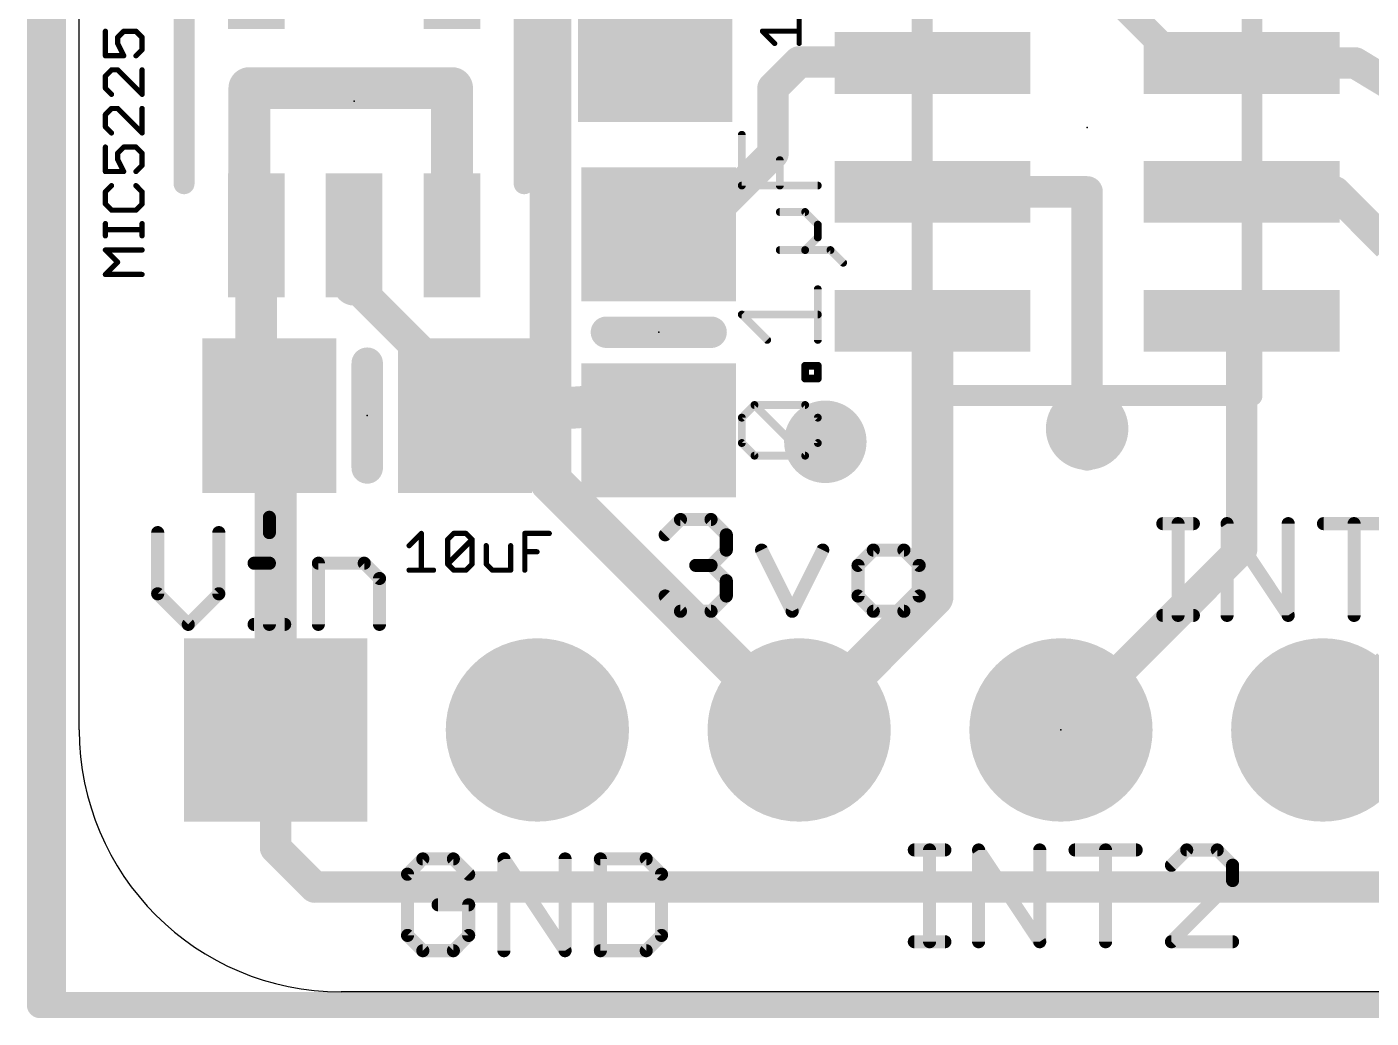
# Model space of a CAD drawing. Extents: x -0.5 to 19.3, y -0.3 to 18.2.
# Drawn here: x -0.51 to 12.53, y -0.25 to 9.36 of the extents above; entities that cross this region are included whole.
import ezdxf

# ---------------------------------------------------------------- set-up
doc = ezdxf.new("R2010")
doc.units = 0
for name, color, linetype in [('1', 12, 'CONTINUOUS'), ('16', 132, 'CONTINUOUS'), ('17', 110, 'CONTINUOUS'), ('18', 110, 'CONTINUOUS'), ('20', 53, 'CONTINUOUS'), ('21', 40, 'CONTINUOUS'), ('23', 53, 'CONTINUOUS'), ('27', 253, 'CONTINUOUS')]:
    doc.layers.add(name, color=color, linetype=linetype)

# ---------------------------------------------------------------- blocks, each defined once
blk = doc.blocks.new('RECT')
blk.add_solid([(-0.5, -0.5), (0.5, -0.5), (-0.5, 0.5), (0.5, 0.5)])
blk = doc.blocks.new('SQUAREP')
blk.add_solid([(-0.5, -0.5), (0.5, -0.5), (-0.5, 0.5), (0.5, 0.5)])
blk = doc.blocks.new('ROUNDP')
at = {"const_width": 0.5}
blk.add_lwpolyline([(0, -0.25, 1), (0, 0.25, 1), (0, -0.25)], format="xyb", dxfattribs=at)
blk = doc.blocks.new('ROUNDV')
at = {"const_width": 0.5}
blk.add_lwpolyline([(0, -0.25, 1), (0, 0.25, 1), (0, -0.25)], format="xyb", dxfattribs=at)

msp = doc.modelspace()

# ---------------------------------------------------------------- linework, layer by layer
at = {"layer": '1'}
for points, const_width in [([(-0.254, 18.034), (-0.254, -0.127)], 0.254), ([(9.779, 9.906), (10.678, 9.007)], 0.254), ([(6.731, 8.763), (6.985, 9.017)], 0.3048), ([(6.985, 9.017), (7.493, 9.017)], 0.3048), ([(7.493, 9.017), (8.269, 9.017)], 0.254), ([(8.269, 9.017), (8.279, 9.007)], 0.254), ([(10.678, 9.007), (11.279, 9.007)], 0.254), ([(11.279, 9.007), (12.379, 9.007)], 0.3048), ([(12.379, 9.007), (13.655, 8.239)], 0.3048), ([(3.617, 8.763), (1.651, 8.763)], 0.4064), ([(1.651, 8.763), (1.651, 7.7169)], 0.4064), ([(3.617, 7.3359), (3.617, 8.763)], 0.4064), ([(6.731, 8.128), (6.731, 8.763)], 0.3048), ([(5.949, 7.346), (6.731, 8.128)], 0.3048), ([(1.651, 7.7169), (1.717, 7.3359)], 0.4064), ([(8.279, 7.757), (9.779, 7.757)], 0.3048), ([(9.779, 7.757), (9.779, 5.461)], 0.3048), ([(11.279, 7.757), (12.182, 7.757)], 0.3048), ([(12.182, 7.757), (12.7, 7.239)], 0.3048), ([(1.717, 6.096), (1.717, 7.3359)], 0.4064), ([(2.667, 7.3359), (2.667, 6.858)], 0.4064), ([(5.623, 7.346), (5.822, 7.346)], 0.254), ([(5.822, 7.346), (5.949, 7.346)], 0.3048), ([(2.667, 6.858), (3.429, 6.096)], 0.3048), ([(8.279, 3.834), (8.279, 6.507)], 0.4064), ([(11.279, 6.507), (11.279, 4.294)], 0.3048), ([(1.844, 5.588), (1.717, 6.096)], 0.4064), ([(3.429, 6.096), (3.429, 5.903)], 0.4064), ([(1.905, 5.908), (1.844, 5.588)], 0.4064), ([(1.905, 3.048), (1.905, 5.908)], 0.4064), ([(3.429, 5.903), (3.744, 5.588)], 0.4064), ([(3.744, 5.588), (5.481, 5.715)], 0.4064), ([(5.481, 5.715), (5.623, 5.446)], 0.4064), ([(11.279, 4.294), (9.525, 2.54)], 0.3048), ([(8.279, 3.834), (6.985, 2.54)], 0.4064), ([(12.7, 3.175), (12.065, 2.54)], 0.3048), ([(1.905, 2.54), (1.905, 3.048)], 0.4064), ([(1.905, 1.397), (1.905, 3.048)], 0.3048), ([(2.286, 1.016), (1.905, 1.397)], 0.3048), ([(17.526, 1.016), (2.286, 1.016)], 0.3048), ([(-0.254, -0.127), (19.177, -0.127)], 0.254)]:
    msp.add_lwpolyline(points, dxfattribs=dict(at, const_width=const_width))
for points, const_width in [([(6.985, 9.0932, 1), (6.985, 8.9408)], 0.1524), ([(7.0389, 8.9631, 1), (6.9311, 9.0709)], 0.1524), ([(7.493, 9.0805, 1), (7.493, 8.9535)], 0.127), ([(7.493, 8.9408, 1), (7.493, 9.0932)], 0.1524), ([(8.3139, 9.0619, 1), (8.2241, 8.9721)], 0.127), ([(8.269, 8.9535, 1), (8.269, 9.0805)], 0.127), ([(10.678, 9.0705, 1), (10.678, 8.9435)], 0.127), ([(11.279, 9.0832, 1), (11.279, 8.9308)], 0.1524), ([(11.279, 8.9435, 1), (11.279, 9.0705)], 0.127), ([(12.4183, 9.0723, 1), (12.3397, 8.9417)], 0.1524), ([(12.379, 8.9308, 1), (12.379, 9.0832)], 0.1524), ([(8.2341, 8.9621, 1), (8.3239, 9.0519)], 0.127), ([(10.6331, 8.9621, 1), (10.7229, 9.0519)], 0.127), ([(1.651, 8.8646, 1), (1.651, 8.6614)], 0.2032), ([(1.7526, 8.763, 1), (1.5494, 8.763)], 0.2032), ([(3.7186, 8.763, 1), (3.5154, 8.763)], 0.2032), ([(3.617, 8.6614, 1), (3.617, 8.8646)], 0.2032), ([(6.8072, 8.763, 1), (6.6548, 8.763)], 0.1524), ([(6.6771, 8.8169, 1), (6.7849, 8.7091)], 0.1524), ([(6.7849, 8.0741, 1), (6.6771, 8.1819)], 0.1524), ([(6.6548, 8.128, 1), (6.8072, 8.128)], 0.1524), ([(1.7511, 7.7342, 1), (1.5509, 7.6996)], 0.2032), ([(8.279, 7.8332, 1), (8.279, 7.6808)], 0.1524), ([(9.8552, 7.757, 1), (9.7028, 7.757)], 0.1524), ([(9.779, 7.6808, 1), (9.779, 7.8332)], 0.1524), ([(11.279, 7.8332, 1), (11.279, 7.6808)], 0.1524), ([(12.2359, 7.8109, 1), (12.1281, 7.7031)], 0.1524), ([(12.182, 7.6808, 1), (12.182, 7.8332)], 0.1524), ([(1.5494, 7.7169, 1), (1.7526, 7.7169)], 0.2032), ([(1.8186, 7.3359, 1), (1.6154, 7.3359)], 0.2032), ([(1.6169, 7.3186, 1), (1.8171, 7.3532)], 0.2032), ([(2.7686, 7.3359, 1), (2.5654, 7.3359)], 0.2032), ([(3.5154, 7.3359, 1), (3.7186, 7.3359)], 0.2032), ([(5.623, 7.4095, 1), (5.623, 7.2825)], 0.127), ([(5.822, 7.4222, 1), (5.822, 7.2698)], 0.1524), ([(5.822, 7.2825, 1), (5.822, 7.4095)], 0.127), ([(5.8951, 7.3999, 1), (6.0029, 7.2921)], 0.1524), ([(5.949, 7.2698, 1), (5.949, 7.4222)], 0.1524), ([(2.5654, 6.858, 1), (2.7686, 6.858)], 0.2032), ([(2.7209, 6.9119, 1), (2.6131, 6.8041)], 0.1524), ([(8.3806, 6.507, 1), (8.1774, 6.507)], 0.2032), ([(11.3552, 6.507, 1), (11.2028, 6.507)], 0.1524), ([(1.8156, 6.1206, 1), (1.6184, 6.0714)], 0.2032), ([(3.5306, 6.096, 1), (3.3274, 6.096)], 0.2032), ([(1.6154, 6.096, 1), (1.8186, 6.096)], 0.2032), ([(3.3751, 6.0421, 1), (3.4829, 6.1499)], 0.1524), ([(2.0066, 5.908, 1), (1.8034, 5.908)], 0.2032), ([(2.0048, 5.889, 1), (1.8052, 5.927)], 0.2032), ([(3.3274, 5.903, 1), (3.5306, 5.903)], 0.2032), ([(3.5008, 5.9748, 1), (3.3572, 5.8312)], 0.2032), ([(5.5708, 5.7624, 1), (5.3912, 5.6676)], 0.2032), ([(5.4884, 5.6137, 1), (5.4736, 5.8163)], 0.2032), ([(3.7366, 5.6893, 1), (3.7514, 5.4867)], 0.2032), ([(3.6722, 5.5162, 1), (3.8158, 5.6598)], 0.2032), ([(1.7442, 5.607, 1), (1.9438, 5.569)], 0.2032), ([(1.7454, 5.5634, 1), (1.9426, 5.6126)], 0.2032), ([(5.5332, 5.3986, 1), (5.7128, 5.4934)], 0.2032), ([(9.7028, 5.461, 1), (9.8552, 5.461)], 0.1524), ([(11.3329, 4.2401, 1), (11.2251, 4.3479)], 0.1524), ([(11.2028, 4.294, 1), (11.3552, 4.294)], 0.1524), ([(8.1774, 3.834, 1), (8.3806, 3.834)], 0.2032), ([(8.3508, 3.7622, 1), (8.2072, 3.9058)], 0.2032), ([(2.0066, 3.048, 1), (1.8034, 3.048)], 0.2032), ([(1.8034, 3.048, 1), (2.0066, 3.048)], 0.2032), ([(1.9812, 3.048, 1), (1.8288, 3.048)], 0.1524), ([(1.8034, 2.54, 1), (2.0066, 2.54)], 0.2032), ([(6.9132, 2.6118, 1), (7.0568, 2.4682)], 0.2032), ([(9.4711, 2.5939, 1), (9.5789, 2.4861)], 0.1524), ([(12.0111, 2.5939, 1), (12.1189, 2.4861)], 0.1524), ([(1.9589, 1.4509, 1), (1.8511, 1.3431)], 0.1524), ([(1.8288, 1.397, 1), (1.9812, 1.397)], 0.1524), ([(2.286, 1.0922, 1), (2.286, 0.9398)], 0.1524), ([(2.2321, 0.9621, 1), (2.3399, 1.0699)], 0.1524), ([(-0.254, -0.0635, 1), (-0.254, -0.1905)], 0.127), ([(-0.3175, -0.127, 1), (-0.1905, -0.127)], 0.127)]:
    msp.add_lwpolyline(points, format="xyb", dxfattribs=dict(at, const_width=const_width))
at = {"layer": '16'}
for points, const_width in [([(-0.381, 18.034), (-0.381, -0.127)], 0.254), ([(4.572, 4.953), (4.572, 13.081)], 0.4064), ([(9.779, 5.461), (9.779, 5.207)], 0.3048), ([(4.572, 4.953), (6.985, 2.54)], 0.4064), ([(-0.381, -0.127), (19.05, -0.127)], 0.254)]:
    msp.add_lwpolyline(points, dxfattribs=dict(at, const_width=const_width))
for points, const_width in [([(9.8552, 5.461, 1), (9.7028, 5.461)], 0.1524), ([(9.7028, 5.207, 1), (9.8552, 5.207)], 0.1524), ([(4.6438, 5.0248, 1), (4.5002, 4.8812)], 0.2032), ([(4.4704, 4.953, 1), (4.6736, 4.953)], 0.2032), ([(6.9132, 2.4682, 1), (7.0568, 2.6118)], 0.2032), ([(-0.381, -0.0635, 1), (-0.381, -0.1905)], 0.127), ([(-0.4445, -0.127, 1), (-0.3175, -0.127)], 0.127)]:
    msp.add_lwpolyline(points, format="xyb", dxfattribs=dict(at, const_width=const_width))
at = {"layer": '20'}
for p, q in [((0, 2.54), (0, 15.24)), ((16.51, 0), (2.54, 0))]:
    msp.add_line(p, q, dxfattribs=at)
msp.add_arc((2.54, 2.54), 2.54, 180, 270, dxfattribs=at)
at = {"layer": '21'}
for points, const_width in [([(8.179, 5.782), (8.179, 10.982)], 0.2032), ([(11.379, 10.982), (11.379, 5.782)], 0.2032), ([(1.017, 9.436), (1.017, 7.836)], 0.2032), ([(4.317, 9.436), (4.317, 7.836)], 0.2032), ([(6.131, 6.396), (5.115, 6.396)], 0.3048), ([(2.794, 6.096), (2.794, 5.08)], 0.3048), ([(11.379, 5.782), (8.179, 5.782)], 0.2032), ([(1.845, 4.6016), (1.845, 4.4533)], 0.127), ([(5.6852, 4.432), (5.8335, 4.5803)], 0.127), ([(5.8335, 4.5803), (6.1301, 4.5803)], 0.127), ([(6.1301, 4.5803), (6.2784, 4.432)], 0.127), ([(10.5134, 4.5403), (10.81, 4.5403)], 0.127), ([(10.6617, 3.6505), (10.6617, 4.5403)], 0.127), ([(11.1371, 3.6505), (11.1371, 4.5403)], 0.127), ([(11.1371, 4.5403), (11.7302, 3.6505)], 0.127), ([(11.7302, 3.6505), (11.7302, 4.5403)], 0.127), ([(12.0726, 4.5403), (12.6658, 4.5403)], 0.127), ([(12.3692, 3.6505), (12.3692, 4.5403)], 0.127), ([(0.7611, 4.4533), (0.7611, 3.8601)], 0.127), ([(1.3543, 3.8601), (1.3543, 4.4533)], 0.127), ([(6.2784, 4.432), (6.2784, 4.2837)], 0.127), ([(6.2784, 4.2837), (6.1301, 4.1354)], 0.127), ([(6.6207, 4.2837), (6.9173, 3.6905)], 0.127), ([(6.9173, 3.6905), (7.2139, 4.2837)], 0.127), ([(7.7046, 4.2837), (7.5563, 4.1354)], 0.127), ([(8.0011, 4.2837), (7.7046, 4.2837)], 0.127), ([(8.1494, 4.1354), (8.0011, 4.2837)], 0.127), ([(1.6967, 4.1567), (1.845, 4.1567)], 0.127), ([(1.845, 4.1567), (1.845, 3.5635)], 0.127), ([(2.3203, 3.5635), (2.3203, 4.1567)], 0.127), ([(2.3203, 4.1567), (2.7652, 4.1567)], 0.127), ([(2.7652, 4.1567), (2.9135, 4.0084)], 0.127), ([(6.1301, 4.1354), (5.9818, 4.1354)], 0.127), ([(6.1301, 4.1354), (6.2784, 3.9871)], 0.127), ([(7.5563, 4.1354), (7.5563, 3.8388)], 0.127), ([(8.1494, 3.8388), (8.1494, 4.1354)], 0.127), ([(2.9135, 4.0084), (2.9135, 3.5635)], 0.127), ([(6.2784, 3.9871), (6.2784, 3.8388)], 0.127), ([(0.7611, 3.8601), (1.0577, 3.5635)], 0.127), ([(1.0577, 3.5635), (1.3543, 3.8601)], 0.127), ([(5.8335, 3.6905), (5.6852, 3.8388)], 0.127), ([(6.2784, 3.8388), (6.1301, 3.6905)], 0.127), ([(7.5563, 3.8388), (7.7046, 3.6905)], 0.127), ([(8.0011, 3.6905), (8.1494, 3.8388)], 0.127), ([(6.1301, 3.6905), (5.8335, 3.6905)], 0.127), ([(7.7046, 3.6905), (8.0011, 3.6905)], 0.127), ([(10.5134, 3.6505), (10.81, 3.6505)], 0.127), ([(1.6967, 3.5635), (1.9932, 3.5635)], 0.127), ([(8.1024, 1.3763), (8.399, 1.3763)], 0.127), ([(8.2507, 0.4865), (8.2507, 1.3763)], 0.127), ([(8.7261, 0.4865), (8.7261, 1.3763)], 0.127), ([(8.7261, 1.3763), (9.3192, 0.4865)], 0.127), ([(9.3192, 0.4865), (9.3192, 1.3763)], 0.127), ([(9.6616, 1.3763), (10.2548, 1.3763)], 0.127), ([(9.9582, 0.4865), (9.9582, 1.3763)], 0.127), ([(10.7454, 1.3763), (10.5971, 1.228)], 0.127), ([(11.042, 1.3763), (10.7454, 1.3763)], 0.127), ([(11.1903, 1.228), (11.042, 1.3763)], 0.127), ([(3.3335, 1.2893), (3.1852, 1.141)], 0.127), ([(3.6301, 1.2893), (3.3335, 1.2893)], 0.127), ([(3.7784, 1.141), (3.6301, 1.2893)], 0.127), ([(4.1207, 0.3995), (4.1207, 1.2893)], 0.127), ([(4.1207, 1.2893), (4.7139, 0.3995)], 0.127), ([(4.7139, 0.3995), (4.7139, 1.2893)], 0.127), ([(5.0563, 1.2893), (5.0563, 0.3995)], 0.127), ([(5.5011, 1.2893), (5.0563, 1.2893)], 0.127), ([(5.6494, 1.141), (5.5011, 1.2893)], 0.127), ([(3.1852, 1.141), (3.1852, 0.5478)], 0.127), ([(5.6494, 0.5478), (5.6494, 1.141)], 0.127), ([(11.1903, 1.0797), (11.1903, 1.228)], 0.127), ([(10.5971, 0.4865), (11.1903, 1.0797)], 0.127), ([(3.7784, 0.8444), (3.4818, 0.8444)], 0.127), ([(3.7784, 0.5478), (3.7784, 0.8444)], 0.127), ([(3.1852, 0.5478), (3.3335, 0.3995)], 0.127), ([(3.6301, 0.3995), (3.7784, 0.5478)], 0.127), ([(5.5011, 0.3995), (5.6494, 0.5478)], 0.127), ([(8.1024, 0.4865), (8.399, 0.4865)], 0.127), ([(11.1903, 0.4865), (10.5971, 0.4865)], 0.127), ([(3.3335, 0.3995), (3.6301, 0.3995)], 0.127), ([(5.0563, 0.3995), (5.5011, 0.3995)], 0.127)]:
    msp.add_lwpolyline(points, dxfattribs=dict(at, const_width=const_width))
for points, const_width in [([(0.9662, 7.836, 1), (1.0678, 7.836)], 0.1016), ([(4.2662, 7.836, 1), (4.3678, 7.836)], 0.1016), ([(5.115, 6.4722, 1), (5.115, 6.3198)], 0.1524), ([(6.131, 6.3198, 1), (6.131, 6.4722)], 0.1524), ([(2.8702, 6.096, 1), (2.7178, 6.096)], 0.1524), ([(8.179, 5.8328, 1), (8.179, 5.7312)], 0.1016), ([(11.379, 5.7312, 1), (11.379, 5.8328)], 0.1016), ([(8.1282, 5.782, 1), (8.2298, 5.782)], 0.1016), ([(11.3282, 5.782, 1), (11.4298, 5.782)], 0.1016), ([(2.7178, 5.08, 1), (2.8702, 5.08)], 0.1524), ([(1.8767, 4.6016, 1), (1.8132, 4.6016)], 0.0635), ([(5.8335, 4.612, 1), (5.8335, 4.5485)], 0.0635), ([(5.856, 4.5578, 1), (5.8111, 4.6027)], 0.0635), ([(6.1526, 4.6027, 1), (6.1076, 4.5578)], 0.0635), ([(6.1301, 4.5485, 1), (6.1301, 4.612)], 0.0635), ([(10.5134, 4.572, 1), (10.5134, 4.5085)], 0.0635), ([(10.6934, 4.5403, 1), (10.6299, 4.5403)], 0.0635), ([(10.81, 4.5085, 1), (10.81, 4.572)], 0.0635), ([(11.1688, 4.5403, 1), (11.1053, 4.5403)], 0.0635), ([(11.1635, 4.5579, 1), (11.1106, 4.5226)], 0.0635), ([(11.762, 4.5403, 1), (11.6985, 4.5403)], 0.0635), ([(12.0726, 4.572, 1), (12.0726, 4.5085)], 0.0635), ([(12.4009, 4.5403, 1), (12.3374, 4.5403)], 0.0635), ([(0.7929, 4.4533, 1), (0.7294, 4.4533)], 0.0635), ([(1.3861, 4.4533, 1), (1.3226, 4.4533)], 0.0635), ([(1.8132, 4.4533, 1), (1.8767, 4.4533)], 0.0635), ([(5.6628, 4.4544, 1), (5.7077, 4.4095)], 0.0635), ([(6.3101, 4.432, 1), (6.2466, 4.432)], 0.0635), ([(6.2559, 4.4095, 1), (6.3008, 4.4544)], 0.0635), ([(6.2466, 4.2837, 1), (6.3101, 4.2837)], 0.0635), ([(6.3008, 4.2612, 1), (6.2559, 4.3061)], 0.0635), ([(6.6491, 4.2979, 1), (6.5923, 4.2695)], 0.0635), ([(7.2423, 4.2695, 1), (7.1855, 4.2979)], 0.0635), ([(7.7046, 4.3154, 1), (7.7046, 4.2519)], 0.0635), ([(7.727, 4.2612, 1), (7.6821, 4.3061)], 0.0635), ([(8.0236, 4.3061, 1), (7.9787, 4.2612)], 0.0635), ([(8.0011, 4.2519, 1), (8.0011, 4.3154)], 0.0635), ([(1.6967, 4.1884, 1), (1.6967, 4.1249)], 0.0635), ([(1.8767, 4.1567, 1), (1.8132, 4.1567)], 0.0635), ([(1.845, 4.1249, 1), (1.845, 4.1884)], 0.0635), ([(2.3203, 4.1884, 1), (2.3203, 4.1249)], 0.0635), ([(2.3521, 4.1567, 1), (2.2886, 4.1567)], 0.0635), ([(2.7877, 4.1791, 1), (2.7428, 4.1342)], 0.0635), ([(2.7652, 4.1249, 1), (2.7652, 4.1884)], 0.0635), ([(5.9818, 4.1671, 1), (5.9818, 4.1036)], 0.0635), ([(6.1526, 4.1578, 1), (6.1076, 4.1129)], 0.0635), ([(6.1076, 4.1578, 1), (6.1526, 4.1129)], 0.0635), ([(6.1301, 4.1036, 1), (6.1301, 4.1671)], 0.0635), ([(7.588, 4.1354, 1), (7.5245, 4.1354)], 0.0635), ([(7.5338, 4.1578, 1), (7.5787, 4.1129)], 0.0635), ([(8.1812, 4.1354, 1), (8.1177, 4.1354)], 0.0635), ([(8.127, 4.1129, 1), (8.1719, 4.1578)], 0.0635), ([(2.9453, 4.0084, 1), (2.8818, 4.0084)], 0.0635), ([(2.8911, 3.9859, 1), (2.936, 4.0308)], 0.0635), ([(6.3101, 3.9871, 1), (6.2466, 3.9871)], 0.0635), ([(0.7836, 3.8825, 1), (0.7387, 3.8376)], 0.0635), ([(1.3768, 3.8376, 1), (1.3319, 3.8825)], 0.0635), ([(6.2559, 3.9646, 1), (6.3008, 4.0095)], 0.0635), ([(0.7294, 3.8601, 1), (0.7929, 3.8601)], 0.0635), ([(1.3226, 3.8601, 1), (1.3861, 3.8601)], 0.0635), ([(5.7077, 3.8612, 1), (5.6628, 3.8163)], 0.0635), ([(6.2466, 3.8388, 1), (6.3101, 3.8388)], 0.0635), ([(6.3008, 3.8163, 1), (6.2559, 3.8612)], 0.0635), ([(7.5787, 3.8612, 1), (7.5338, 3.8163)], 0.0635), ([(7.5245, 3.8388, 1), (7.588, 3.8388)], 0.0635), ([(8.1177, 3.8388, 1), (8.1812, 3.8388)], 0.0635), ([(8.1719, 3.8163, 1), (8.127, 3.8612)], 0.0635), ([(5.8335, 3.7223, 1), (5.8335, 3.6587)], 0.0635), ([(5.8111, 3.668, 1), (5.856, 3.713)], 0.0635), ([(6.1076, 3.713, 1), (6.1526, 3.668)], 0.0635), ([(6.1301, 3.6587, 1), (6.1301, 3.7223)], 0.0635), ([(6.8889, 3.7047, 1), (6.9457, 3.6763)], 0.0635), ([(6.8889, 3.6763, 1), (6.9457, 3.7047)], 0.0635), ([(7.7046, 3.7223, 1), (7.7046, 3.6587)], 0.0635), ([(7.6821, 3.668, 1), (7.727, 3.713)], 0.0635), ([(7.9787, 3.713, 1), (8.0236, 3.668)], 0.0635), ([(8.0011, 3.6587, 1), (8.0011, 3.7223)], 0.0635), ([(10.5134, 3.6823, 1), (10.5134, 3.6187)], 0.0635), ([(10.6299, 3.6505, 1), (10.6934, 3.6505)], 0.0635), ([(10.81, 3.6187, 1), (10.81, 3.6823)], 0.0635), ([(11.1053, 3.6505, 1), (11.1688, 3.6505)], 0.0635), ([(11.6985, 3.6505, 1), (11.762, 3.6505)], 0.0635), ([(11.7038, 3.6329, 1), (11.7566, 3.6681)], 0.0635), ([(12.3374, 3.6505, 1), (12.4009, 3.6505)], 0.0635), ([(1.0353, 3.586, 1), (1.0802, 3.541)], 0.0635), ([(1.0353, 3.541, 1), (1.0802, 3.586)], 0.0635), ([(1.6967, 3.5953, 1), (1.6967, 3.5318)], 0.0635), ([(1.8132, 3.5635, 1), (1.8767, 3.5635)], 0.0635), ([(1.9932, 3.5318, 1), (1.9932, 3.5953)], 0.0635), ([(2.2886, 3.5635, 1), (2.3521, 3.5635)], 0.0635), ([(2.8818, 3.5635, 1), (2.9453, 3.5635)], 0.0635), ([(8.1024, 1.408, 1), (8.1024, 1.3445)], 0.0635), ([(8.2824, 1.3763, 1), (8.2189, 1.3763)], 0.0635), ([(8.399, 1.3445, 1), (8.399, 1.408)], 0.0635), ([(8.7525, 1.3939, 1), (8.6996, 1.3586)], 0.0635), ([(8.7578, 1.3763, 1), (8.6943, 1.3763)], 0.0635), ([(9.351, 1.3763, 1), (9.2875, 1.3763)], 0.0635), ([(9.6616, 1.408, 1), (9.6616, 1.3445)], 0.0635), ([(9.9899, 1.3763, 1), (9.9264, 1.3763)], 0.0635), ([(10.2548, 1.3445, 1), (10.2548, 1.408)], 0.0635), ([(10.7454, 1.408, 1), (10.7454, 1.3445)], 0.0635), ([(10.7678, 1.3538, 1), (10.7229, 1.3987)], 0.0635), ([(11.0644, 1.3987, 1), (11.0195, 1.3538)], 0.0635), ([(11.042, 1.3445, 1), (11.042, 1.408)], 0.0635), ([(3.3335, 1.321, 1), (3.3335, 1.2575)], 0.0635), ([(3.356, 1.2668, 1), (3.3111, 1.3117)], 0.0635), ([(3.6526, 1.3117, 1), (3.6076, 1.2668)], 0.0635), ([(3.6301, 1.2575, 1), (3.6301, 1.321)], 0.0635), ([(4.1472, 1.3069, 1), (4.0943, 1.2716)], 0.0635), ([(4.1525, 1.2893, 1), (4.089, 1.2893)], 0.0635), ([(4.7457, 1.2893, 1), (4.6822, 1.2893)], 0.0635), ([(5.088, 1.2893, 1), (5.0245, 1.2893)], 0.0635), ([(5.0563, 1.321, 1), (5.0563, 1.2575)], 0.0635), ([(5.5236, 1.3117, 1), (5.4787, 1.2668)], 0.0635), ([(5.5011, 1.2575, 1), (5.5011, 1.321)], 0.0635), ([(3.217, 1.141, 1), (3.1535, 1.141)], 0.0635), ([(3.1628, 1.1634, 1), (3.2077, 1.1185)], 0.0635), ([(3.7559, 1.1185, 1), (3.8008, 1.1634)], 0.0635), ([(5.6812, 1.141, 1), (5.6177, 1.141)], 0.0635), ([(5.627, 1.1185, 1), (5.6719, 1.1634)], 0.0635), ([(10.5746, 1.2504, 1), (10.6195, 1.2055)], 0.0635), ([(11.222, 1.228, 1), (11.1585, 1.228)], 0.0635), ([(11.1678, 1.2055, 1), (11.2127, 1.2504)], 0.0635), ([(11.1585, 1.0797, 1), (11.222, 1.0797)], 0.0635), ([(11.2127, 1.0572, 1), (11.1678, 1.1021)], 0.0635), ([(3.4818, 0.8761, 1), (3.4818, 0.8126)], 0.0635), ([(3.8101, 0.8444, 1), (3.7466, 0.8444)], 0.0635), ([(3.7784, 0.8126, 1), (3.7784, 0.8761)], 0.0635), ([(3.2077, 0.5702, 1), (3.1628, 0.5253)], 0.0635), ([(3.1535, 0.5478, 1), (3.217, 0.5478)], 0.0635), ([(3.7466, 0.5478, 1), (3.8101, 0.5478)], 0.0635), ([(3.8008, 0.5253, 1), (3.7559, 0.5702)], 0.0635), ([(5.6177, 0.5478, 1), (5.6812, 0.5478)], 0.0635), ([(5.6719, 0.5253, 1), (5.627, 0.5702)], 0.0635), ([(8.1024, 0.5183, 1), (8.1024, 0.4548)], 0.0635), ([(8.399, 0.4548, 1), (8.399, 0.5183)], 0.0635), ([(9.2928, 0.4689, 1), (9.3456, 0.5041)], 0.0635), ([(10.5746, 0.509, 1), (10.6195, 0.464)], 0.0635), ([(10.5971, 0.5183, 1), (10.5971, 0.4548)], 0.0635), ([(11.1903, 0.4548, 1), (11.1903, 0.5183)], 0.0635), ([(3.3335, 0.4313, 1), (3.3335, 0.3678)], 0.0635), ([(3.3111, 0.377, 1), (3.356, 0.422)], 0.0635), ([(3.6076, 0.422, 1), (3.6526, 0.377)], 0.0635), ([(3.6301, 0.3678, 1), (3.6301, 0.4313)], 0.0635), ([(4.089, 0.3995, 1), (4.1525, 0.3995)], 0.0635), ([(4.6822, 0.3995, 1), (4.7457, 0.3995)], 0.0635), ([(4.6875, 0.3819, 1), (4.7403, 0.4171)], 0.0635), ([(5.0563, 0.4313, 1), (5.0563, 0.3678)], 0.0635), ([(5.0245, 0.3995, 1), (5.088, 0.3995)], 0.0635), ([(5.4787, 0.422, 1), (5.5236, 0.377)], 0.0635), ([(5.5011, 0.3678, 1), (5.5011, 0.4313)], 0.0635), ([(8.2189, 0.4865, 1), (8.2824, 0.4865)], 0.0635), ([(8.6943, 0.4865, 1), (8.7578, 0.4865)], 0.0635), ([(9.2875, 0.4865, 1), (9.351, 0.4865)], 0.0635), ([(9.9264, 0.4865, 1), (9.9899, 0.4865)], 0.0635)]:
    msp.add_lwpolyline(points, format="xyb", dxfattribs=dict(at, const_width=const_width))
at = {"layer": '23'}
for p in [(2.667, 8.636), (9.779, 8.382), (5.623, 6.396), (2.794, 5.588), (9.525, 2.54)]:
    msp.add_point(p, dxfattribs=at)
at = {"layer": '27'}
for points, const_width in [([(6.985, 9.1966), (6.985, 9.4338)], 0.0508), ([(0.2537, 9.3142), (0.2537, 9.0769)], 0.0508), ([(0.3723, 9.2549), (0.4317, 9.3142)], 0.0508), ([(0.3723, 9.1955), (0.3723, 9.2549)], 0.0508), ([(0.4317, 9.3142), (0.5503, 9.3142)], 0.0508), ([(0.5503, 9.3142), (0.6096, 9.2549)], 0.0508), ([(0.6096, 9.2549), (0.6096, 9.1362)], 0.0508), ([(6.7477, 9.1966), (6.6291, 9.3152)], 0.0508), ([(6.6291, 9.3152), (6.985, 9.3152)], 0.0508), ([(0.4317, 9.0769), (0.3723, 9.1955)], 0.0508), ([(0.6096, 9.1362), (0.5503, 9.0769)], 0.0508), ([(0.2537, 9.0769), (0.4317, 9.0769)], 0.0508), ([(0.313, 8.94), (0.2537, 8.8806)], 0.0508), ([(0.2537, 8.8806), (0.2537, 8.762)], 0.0508), ([(0.3723, 8.94), (0.313, 8.94)], 0.0508), ([(0.6096, 8.7027), (0.3723, 8.94)], 0.0508), ([(0.6096, 8.94), (0.6096, 8.7027)], 0.0508), ([(0.2537, 8.762), (0.313, 8.7027)], 0.0508), ([(0.313, 8.5658), (0.2537, 8.5064)], 0.0508), ([(0.2537, 8.5064), (0.2537, 8.3878)], 0.0508), ([(0.3723, 8.5658), (0.313, 8.5658)], 0.0508), ([(0.6096, 8.3285), (0.3723, 8.5658)], 0.0508), ([(0.6096, 8.5658), (0.6096, 8.3285)], 0.0508), ([(0.2537, 8.3878), (0.313, 8.3285)], 0.0508), ([(6.4287, 7.8186), (6.4287, 8.31)], 0.0762), ([(0.2537, 8.1916), (0.2537, 7.9543)], 0.0508), ([(0.3723, 8.1322), (0.4317, 8.1916)], 0.0508), ([(0.4317, 8.1916), (0.5503, 8.1916)], 0.0508), ([(0.5503, 8.1916), (0.6096, 8.1322)], 0.0508), ([(0.3723, 8.0729), (0.3723, 8.1322)], 0.0508), ([(0.4317, 7.9543), (0.3723, 8.0729)], 0.0508), ([(0.6096, 8.1322), (0.6096, 8.0136)], 0.0508), ([(6.7973, 7.8186), (6.7973, 8.0643)], 0.0762), ([(0.2537, 7.9543), (0.4317, 7.9543)], 0.0508), ([(0.6096, 8.0136), (0.5503, 7.9543)], 0.0508), ([(0.313, 7.8173), (0.2537, 7.758)], 0.0508), ([(0.6096, 7.758), (0.5503, 7.8173)], 0.0508), ([(7.1659, 7.8186), (6.4287, 7.8186)], 0.0762), ([(0.2537, 7.758), (0.2537, 7.6394)], 0.0508), ([(0.6096, 7.6394), (0.6096, 7.758)], 0.0508), ([(0.2537, 7.6394), (0.313, 7.5801)], 0.0508), ([(0.313, 7.5801), (0.5503, 7.5801)], 0.0508), ([(0.5503, 7.5801), (0.6096, 7.6394)], 0.0508), ([(7.043, 7.5616), (6.7973, 7.5616)], 0.0762), ([(7.1659, 7.4388), (7.043, 7.5616)], 0.0762), ([(0.2537, 7.3306), (0.2537, 7.4492)], 0.0508), ([(0.6096, 7.3306), (0.6096, 7.4492)], 0.0508), ([(7.1659, 7.3159), (7.1659, 7.4388)], 0.0762), ([(0.6096, 7.3899), (0.2537, 7.3899)], 0.0508), ([(7.043, 7.193), (7.1659, 7.3159)], 0.0762), ([(0.3723, 7.075), (0.2537, 7.1937)], 0.0508), ([(0.2537, 7.1937), (0.6096, 7.1937)], 0.0508), ([(6.7973, 7.193), (7.043, 7.193)], 0.0762), ([(7.043, 7.193), (7.2888, 7.193)], 0.0762), ([(7.2888, 7.193), (7.4116, 7.0701)], 0.0762), ([(0.2537, 6.9564), (0.3723, 7.075)], 0.0508), ([(0.6096, 6.9564), (0.2537, 6.9564)], 0.0508), ([(7.1659, 6.3217), (7.1659, 6.8132)], 0.0762), ([(6.6744, 6.3217), (6.4287, 6.5675)], 0.0762), ([(6.4287, 6.5675), (7.1659, 6.5675)], 0.0762), ([(7.043, 5.9475), (7.043, 6.0704)], 0.0762), ([(7.043, 6.0704), (7.1659, 6.0704)], 0.0762), ([(7.1659, 6.0704), (7.1659, 5.9475)], 0.0762), ([(7.1659, 5.9475), (7.043, 5.9475)], 0.0762), ([(6.4287, 5.5677), (6.5515, 5.6906)], 0.0762), ([(6.5515, 5.6906), (7.043, 5.6906)], 0.0762), ([(7.043, 5.1991), (6.5515, 5.6906)], 0.0762), ([(7.043, 5.6906), (7.1659, 5.5677)], 0.0762), ([(6.4287, 5.322), (6.4287, 5.5677)], 0.0762), ([(7.1659, 5.5677), (7.1659, 5.322)], 0.0762), ([(6.5515, 5.1991), (6.4287, 5.322)], 0.0762), ([(7.1659, 5.322), (7.043, 5.1991)], 0.0762), ([(7.043, 5.1991), (6.5515, 5.1991)], 0.0762), ([(3.2004, 4.3267), (3.319, 4.4453)], 0.0508), ([(3.319, 4.4453), (3.319, 4.0894)], 0.0508), ([(3.5746, 4.386), (3.6339, 4.4453)], 0.0508), ([(3.6339, 4.4453), (3.7526, 4.4453)], 0.0508), ([(3.7526, 4.4453), (3.8119, 4.386)], 0.0508), ([(4.323, 4.0894), (4.323, 4.4453)], 0.0508), ([(4.323, 4.4453), (4.5603, 4.4453)], 0.0508), ([(3.5746, 4.1487), (3.5746, 4.386)], 0.0508), ([(3.5746, 4.1487), (3.8119, 4.386)], 0.0508), ([(3.8119, 4.386), (3.8119, 4.1487)], 0.0508), ([(3.9488, 4.3267), (3.9488, 4.1487)], 0.0508), ([(4.1861, 4.0894), (4.1861, 4.3267)], 0.0508), ([(3.6339, 4.0894), (3.5746, 4.1487)], 0.0508), ([(3.8119, 4.1487), (3.7526, 4.0894)], 0.0508), ([(3.9488, 4.1487), (4.0081, 4.0894)], 0.0508), ([(4.323, 4.2674), (4.4417, 4.2674)], 0.0508), ([(3.2004, 4.0894), (3.4377, 4.0894)], 0.0508), ([(3.7526, 4.0894), (3.6339, 4.0894)], 0.0508), ([(4.0081, 4.0894), (4.1861, 4.0894)], 0.0508)]:
    msp.add_lwpolyline(points, dxfattribs=dict(at, const_width=const_width))
for points, const_width in [([(0.2664, 9.3142, 1), (0.241, 9.3142)], 0.0254), ([(0.385, 9.2549, 1), (0.3596, 9.2549)], 0.0254), ([(0.3634, 9.2638, 1), (0.3813, 9.2459)], 0.0254), ([(0.4317, 9.3269, 1), (0.4317, 9.3015)], 0.0254), ([(0.4406, 9.3052, 1), (0.4227, 9.3232)], 0.0254), ([(0.5593, 9.3232, 1), (0.5413, 9.3052)], 0.0254), ([(0.5503, 9.3015, 1), (0.5503, 9.3269)], 0.0254), ([(0.6223, 9.2549, 1), (0.5969, 9.2549)], 0.0254), ([(0.6006, 9.2459, 1), (0.6186, 9.2638)], 0.0254), ([(6.6381, 9.3242, 1), (6.6201, 9.3062)], 0.0254), ([(6.6291, 9.3279, 1), (6.6291, 9.3025)], 0.0254), ([(6.985, 9.3025, 1), (6.985, 9.3279)], 0.0254), ([(0.3596, 9.1955, 1), (0.385, 9.1955)], 0.0254), ([(0.3837, 9.2012, 1), (0.361, 9.1899)], 0.0254), ([(0.5969, 9.1362, 1), (0.6223, 9.1362)], 0.0254), ([(0.6186, 9.1272, 1), (0.6006, 9.1452)], 0.0254), ([(6.7388, 9.1876, 1), (6.7567, 9.2055)], 0.0254), ([(6.9723, 9.1966, 1), (6.9977, 9.1966)], 0.0254), ([(0.2537, 9.0896, 1), (0.2537, 9.0642)], 0.0254), ([(0.241, 9.0769, 1), (0.2664, 9.0769)], 0.0254), ([(0.4203, 9.0712, 1), (0.443, 9.0826)], 0.0254), ([(0.4317, 9.0642, 1), (0.4317, 9.0896)], 0.0254), ([(0.5413, 9.0859, 1), (0.5593, 9.0679)], 0.0254), ([(0.2664, 8.8806, 1), (0.241, 8.8806)], 0.0254), ([(0.2447, 8.8896, 1), (0.2627, 8.8717)], 0.0254), ([(0.313, 8.9527, 1), (0.313, 8.9273)], 0.0254), ([(0.322, 8.931, 1), (0.304, 8.9489)], 0.0254), ([(0.3813, 8.9489, 1), (0.3634, 8.931)], 0.0254), ([(0.3723, 8.9273, 1), (0.3723, 8.9527)], 0.0254), ([(0.6223, 8.94, 1), (0.5969, 8.94)], 0.0254), ([(0.2627, 8.771, 1), (0.2447, 8.753)], 0.0254), ([(0.241, 8.762, 1), (0.2664, 8.762)], 0.0254), ([(0.304, 8.6937, 1), (0.322, 8.7117)], 0.0254), ([(0.5969, 8.7027, 1), (0.6223, 8.7027)], 0.0254), ([(0.6006, 8.6937, 1), (0.6186, 8.7117)], 0.0254), ([(0.2664, 8.5064, 1), (0.241, 8.5064)], 0.0254), ([(0.2447, 8.5154, 1), (0.2627, 8.4975)], 0.0254), ([(0.313, 8.5785, 1), (0.313, 8.5531)], 0.0254), ([(0.322, 8.5568, 1), (0.304, 8.5747)], 0.0254), ([(0.3813, 8.5747, 1), (0.3634, 8.5568)], 0.0254), ([(0.3723, 8.5531, 1), (0.3723, 8.5785)], 0.0254), ([(0.6223, 8.5658, 1), (0.5969, 8.5658)], 0.0254), ([(0.2627, 8.3968, 1), (0.2447, 8.3788)], 0.0254), ([(0.241, 8.3878, 1), (0.2664, 8.3878)], 0.0254), ([(0.304, 8.3195, 1), (0.322, 8.3375)], 0.0254), ([(0.6006, 8.3195, 1), (0.6186, 8.3375)], 0.0254), ([(6.4477, 8.31, 1), (6.4096, 8.31)], 0.0381), ([(0.2664, 8.1916, 1), (0.241, 8.1916)], 0.0254), ([(0.4317, 8.2043, 1), (0.4317, 8.1789)], 0.0254), ([(0.4406, 8.1826, 1), (0.4227, 8.2005)], 0.0254), ([(0.5593, 8.2005, 1), (0.5413, 8.1826)], 0.0254), ([(0.5503, 8.1789, 1), (0.5503, 8.2043)], 0.0254), ([(0.5969, 8.3285, 1), (0.6223, 8.3285)], 0.0254), ([(0.385, 8.1322, 1), (0.3596, 8.1322)], 0.0254), ([(0.3837, 8.0786, 1), (0.361, 8.0672)], 0.0254), ([(0.3634, 8.1412, 1), (0.3813, 8.1233)], 0.0254), ([(0.6223, 8.1322, 1), (0.5969, 8.1322)], 0.0254), ([(0.6006, 8.1233, 1), (0.6186, 8.1412)], 0.0254), ([(6.8163, 8.0643, 1), (6.7782, 8.0643)], 0.0381), ([(0.2537, 7.967, 1), (0.2537, 7.9416)], 0.0254), ([(0.241, 7.9543, 1), (0.2664, 7.9543)], 0.0254), ([(0.3596, 8.0729, 1), (0.385, 8.0729)], 0.0254), ([(0.4203, 7.9486, 1), (0.443, 7.96)], 0.0254), ([(0.4317, 7.9416, 1), (0.4317, 7.967)], 0.0254), ([(0.5413, 7.9633, 1), (0.5593, 7.9453)], 0.0254), ([(0.5969, 8.0136, 1), (0.6223, 8.0136)], 0.0254), ([(0.6186, 8.0046, 1), (0.6006, 8.0226)], 0.0254), ([(0.322, 7.8084, 1), (0.304, 7.8263)], 0.0254), ([(0.5593, 7.8263, 1), (0.5413, 7.8084)], 0.0254), ([(6.4287, 7.8376, 1), (6.4287, 7.7995)], 0.0381), ([(6.4096, 7.8186, 1), (6.4477, 7.8186)], 0.0381), ([(6.7782, 7.8186, 1), (6.8163, 7.8186)], 0.0381), ([(7.1659, 7.7995, 1), (7.1659, 7.8376)], 0.0381), ([(0.2664, 7.758, 1), (0.241, 7.758)], 0.0254), ([(0.2447, 7.767, 1), (0.2627, 7.749)], 0.0254), ([(0.6223, 7.758, 1), (0.5969, 7.758)], 0.0254), ([(0.6006, 7.749, 1), (0.6186, 7.767)], 0.0254), ([(0.2627, 7.6484, 1), (0.2447, 7.6304)], 0.0254), ([(0.241, 7.6394, 1), (0.2664, 7.6394)], 0.0254), ([(0.313, 7.5928, 1), (0.313, 7.5674)], 0.0254), ([(0.304, 7.5711, 1), (0.322, 7.5891)], 0.0254), ([(0.5413, 7.5891, 1), (0.5593, 7.5711)], 0.0254), ([(0.5503, 7.5674, 1), (0.5503, 7.5928)], 0.0254), ([(0.5969, 7.6394, 1), (0.6223, 7.6394)], 0.0254), ([(0.6186, 7.6304, 1), (0.6006, 7.6484)], 0.0254), ([(6.7973, 7.5807, 1), (6.7973, 7.5426)], 0.0381), ([(7.0565, 7.5751, 1), (7.0296, 7.5482)], 0.0381), ([(7.043, 7.5426, 1), (7.043, 7.5807)], 0.0381), ([(0.2664, 7.4492, 1), (0.241, 7.4492)], 0.0254), ([(0.6223, 7.4492, 1), (0.5969, 7.4492)], 0.0254), ([(7.185, 7.4388, 1), (7.1469, 7.4388)], 0.0381), ([(7.1524, 7.4253, 1), (7.1794, 7.4522)], 0.0381), ([(0.2537, 7.4026, 1), (0.2537, 7.3772)], 0.0254), ([(0.241, 7.3306, 1), (0.2664, 7.3306)], 0.0254), ([(0.5969, 7.3306, 1), (0.6223, 7.3306)], 0.0254), ([(0.6096, 7.3772, 1), (0.6096, 7.4026)], 0.0254), ([(7.1469, 7.3159, 1), (7.185, 7.3159)], 0.0381), ([(7.1794, 7.3024, 1), (7.1524, 7.3293)], 0.0381), ([(0.2537, 7.2064, 1), (0.2537, 7.181)], 0.0254), ([(0.2627, 7.2026, 1), (0.2447, 7.1847)], 0.0254), ([(0.6096, 7.181, 1), (0.6096, 7.2064)], 0.0254), ([(6.7973, 7.2121, 1), (6.7973, 7.174)], 0.0381), ([(7.043, 7.2121, 1), (7.043, 7.174)], 0.0381), ([(7.0296, 7.2065, 1), (7.0565, 7.1795)], 0.0381), ([(7.043, 7.174, 1), (7.043, 7.2121)], 0.0381), ([(7.3022, 7.2065, 1), (7.2753, 7.1795)], 0.0381), ([(7.2888, 7.174, 1), (7.2888, 7.2121)], 0.0381), ([(0.3813, 7.0661, 1), (0.3634, 7.084)], 0.0254), ([(0.3634, 7.0661, 1), (0.3813, 7.084)], 0.0254), ([(7.3982, 7.0567, 1), (7.4251, 7.0836)], 0.0381), ([(0.2537, 6.9691, 1), (0.2537, 6.9437)], 0.0254), ([(0.2447, 6.9654, 1), (0.2627, 6.9474)], 0.0254), ([(0.6096, 6.9437, 1), (0.6096, 6.9691)], 0.0254), ([(7.185, 6.8132, 1), (7.1469, 6.8132)], 0.0381), ([(6.4287, 6.5865, 1), (6.4287, 6.5484)], 0.0381), ([(6.4421, 6.5809, 1), (6.4152, 6.554)], 0.0381), ([(7.1659, 6.5484, 1), (7.1659, 6.5865)], 0.0381), ([(6.6609, 6.3083, 1), (6.6879, 6.3352)], 0.0381), ([(7.1469, 6.3217, 1), (7.185, 6.3217)], 0.0381), ([(7.043, 6.0894, 1), (7.043, 6.0513)], 0.0381), ([(7.0621, 6.0704, 1), (7.024, 6.0704)], 0.0381), ([(7.185, 6.0704, 1), (7.1469, 6.0704)], 0.0381), ([(7.1659, 6.0513, 1), (7.1659, 6.0894)], 0.0381), ([(7.043, 5.9666, 1), (7.043, 5.9285)], 0.0381), ([(7.024, 5.9475, 1), (7.0621, 5.9475)], 0.0381), ([(7.1469, 5.9475, 1), (7.185, 5.9475)], 0.0381), ([(7.1659, 5.9285, 1), (7.1659, 5.9666)], 0.0381), ([(6.5515, 5.7096, 1), (6.5515, 5.6715)], 0.0381), ([(6.565, 5.7041, 1), (6.5381, 5.6771)], 0.0381), ([(6.565, 5.6771, 1), (6.5381, 5.7041)], 0.0381), ([(7.0565, 5.7041, 1), (7.0296, 5.6771)], 0.0381), ([(7.043, 5.6715, 1), (7.043, 5.7096)], 0.0381), ([(6.4152, 5.5812, 1), (6.4421, 5.5542)], 0.0381), ([(6.4477, 5.5677, 1), (6.4096, 5.5677)], 0.0381), ([(7.185, 5.5677, 1), (7.1469, 5.5677)], 0.0381), ([(7.1524, 5.5542, 1), (7.1794, 5.5812)], 0.0381), ([(6.4421, 5.3354, 1), (6.4152, 5.3085)], 0.0381), ([(7.1794, 5.3085, 1), (7.1524, 5.3354)], 0.0381), ([(6.4096, 5.322, 1), (6.4477, 5.322)], 0.0381), ([(6.5515, 5.2182, 1), (6.5515, 5.1801)], 0.0381), ([(6.5381, 5.1856, 1), (6.565, 5.2126)], 0.0381), ([(7.0296, 5.2126, 1), (7.0565, 5.1856)], 0.0381), ([(7.0296, 5.1856, 1), (7.0565, 5.2126)], 0.0381), ([(7.043, 5.1801, 1), (7.043, 5.2182)], 0.0381), ([(7.1469, 5.322, 1), (7.185, 5.322)], 0.0381), ([(3.3317, 4.4453, 1), (3.3063, 4.4453)], 0.0254), ([(3.328, 4.4363, 1), (3.3101, 4.4543)], 0.0254), ([(3.6339, 4.458, 1), (3.6339, 4.4326)], 0.0254), ([(3.6429, 4.4363, 1), (3.6249, 4.4543)], 0.0254), ([(3.7615, 4.4543, 1), (3.7436, 4.4363)], 0.0254), ([(3.7526, 4.4326, 1), (3.7526, 4.458)], 0.0254), ([(4.3357, 4.4453, 1), (4.3103, 4.4453)], 0.0254), ([(4.323, 4.458, 1), (4.323, 4.4326)], 0.0254), ([(4.5603, 4.4326, 1), (4.5603, 4.458)], 0.0254), ([(3.1914, 4.3356, 1), (3.2094, 4.3177)], 0.0254), ([(3.5873, 4.386, 1), (3.5619, 4.386)], 0.0254), ([(3.5656, 4.395, 1), (3.5836, 4.377)], 0.0254), ([(3.8246, 4.386, 1), (3.7992, 4.386)], 0.0254), ([(3.8209, 4.377, 1), (3.8029, 4.395)], 0.0254), ([(3.8029, 4.377, 1), (3.8209, 4.395)], 0.0254), ([(3.9615, 4.3267, 1), (3.9361, 4.3267)], 0.0254), ([(4.1988, 4.3267, 1), (4.1734, 4.3267)], 0.0254), ([(3.5836, 4.1577, 1), (3.5656, 4.1397)], 0.0254), ([(3.8209, 4.1397, 1), (3.8029, 4.1577)], 0.0254), ([(3.9578, 4.1577, 1), (3.9398, 4.1397)], 0.0254), ([(4.323, 4.2801, 1), (4.323, 4.2547)], 0.0254), ([(4.4417, 4.2547, 1), (4.4417, 4.2801)], 0.0254), ([(3.2004, 4.1021, 1), (3.2004, 4.0767)], 0.0254), ([(3.3063, 4.0894, 1), (3.3317, 4.0894)], 0.0254), ([(3.4377, 4.0767, 1), (3.4377, 4.1021)], 0.0254), ([(3.5656, 4.1577, 1), (3.5836, 4.1397)], 0.0254), ([(3.5619, 4.1487, 1), (3.5873, 4.1487)], 0.0254), ([(3.6339, 4.1021, 1), (3.6339, 4.0767)], 0.0254), ([(3.6249, 4.0804, 1), (3.6429, 4.0984)], 0.0254), ([(3.7436, 4.0984, 1), (3.7615, 4.0804)], 0.0254), ([(3.7526, 4.0767, 1), (3.7526, 4.1021)], 0.0254), ([(3.7992, 4.1487, 1), (3.8246, 4.1487)], 0.0254), ([(3.9361, 4.1487, 1), (3.9615, 4.1487)], 0.0254), ([(4.0081, 4.1021, 1), (4.0081, 4.0767)], 0.0254), ([(3.9991, 4.0804, 1), (4.0171, 4.0984)], 0.0254), ([(4.1734, 4.0894, 1), (4.1988, 4.0894)], 0.0254), ([(4.1861, 4.0767, 1), (4.1861, 4.1021)], 0.0254), ([(4.3103, 4.0894, 1), (4.3357, 4.0894)], 0.0254)]:
    msp.add_lwpolyline(points, format="xyb", dxfattribs=dict(at, const_width=const_width))

# ---------------------------------------------------------------- block references
at = {"layer": '1'}
for p, xscale, yscale in [((1.717, 9.9361), 0.55, 1.2), ((3.617, 9.9361), 0.55, 1.2), ((8.279, 9.007), 1.9, 0.6), ((11.279, 9.007), 1.9, 0.6), ((8.279, 7.757), 1.9, 0.6), ((11.279, 7.757), 1.9, 0.6), ((1.717, 7.3359), 0.55, 1.2), ((2.667, 7.3359), 0.55, 1.2), ((3.617, 7.3359), 0.55, 1.2), ((8.279, 6.507), 1.9, 0.6), ((11.279, 6.507), 1.9, 0.6), ((1.844, 5.588), 1.3, 1.5), ((3.744, 5.588), 1.3, 1.5)]:
    msp.add_blockref('RECT', p, dxfattribs=dict(at, xscale=xscale, yscale=yscale))
at = {"layer": '1', "xscale": 1.3, "yscale": 1.5, "rotation": 270}
for p in [(5.588, 9.083), (5.623, 7.346), (5.623, 5.446)]:
    msp.add_blockref('RECT', p, dxfattribs=at)
at = {"layer": '17', "xscale": 1.778, "yscale": 1.778, "rotation": 90}
for name, p in [('SQUAREP', (1.905, 2.54)), ('SQUAREP', (1.905, 2.54)), ('ROUNDP', (4.445, 2.54)), ('ROUNDP', (4.445, 2.54)), ('ROUNDP', (6.985, 2.54)), ('ROUNDP', (6.985, 2.54)), ('ROUNDP', (9.525, 2.54)), ('ROUNDP', (9.525, 2.54)), ('ROUNDP', (12.065, 2.54)), ('ROUNDP', (12.065, 2.54))]:
    msp.add_blockref(name, p, dxfattribs=at)
at = {"layer": '18', "xscale": 0.8001, "yscale": 0.8001}
for p in [(9.779, 5.461), (9.779, 5.461), (7.239, 5.334), (7.239, 5.334)]:
    msp.add_blockref('ROUNDV', p, dxfattribs=at)

doc.saveas('drawing.dxf')
